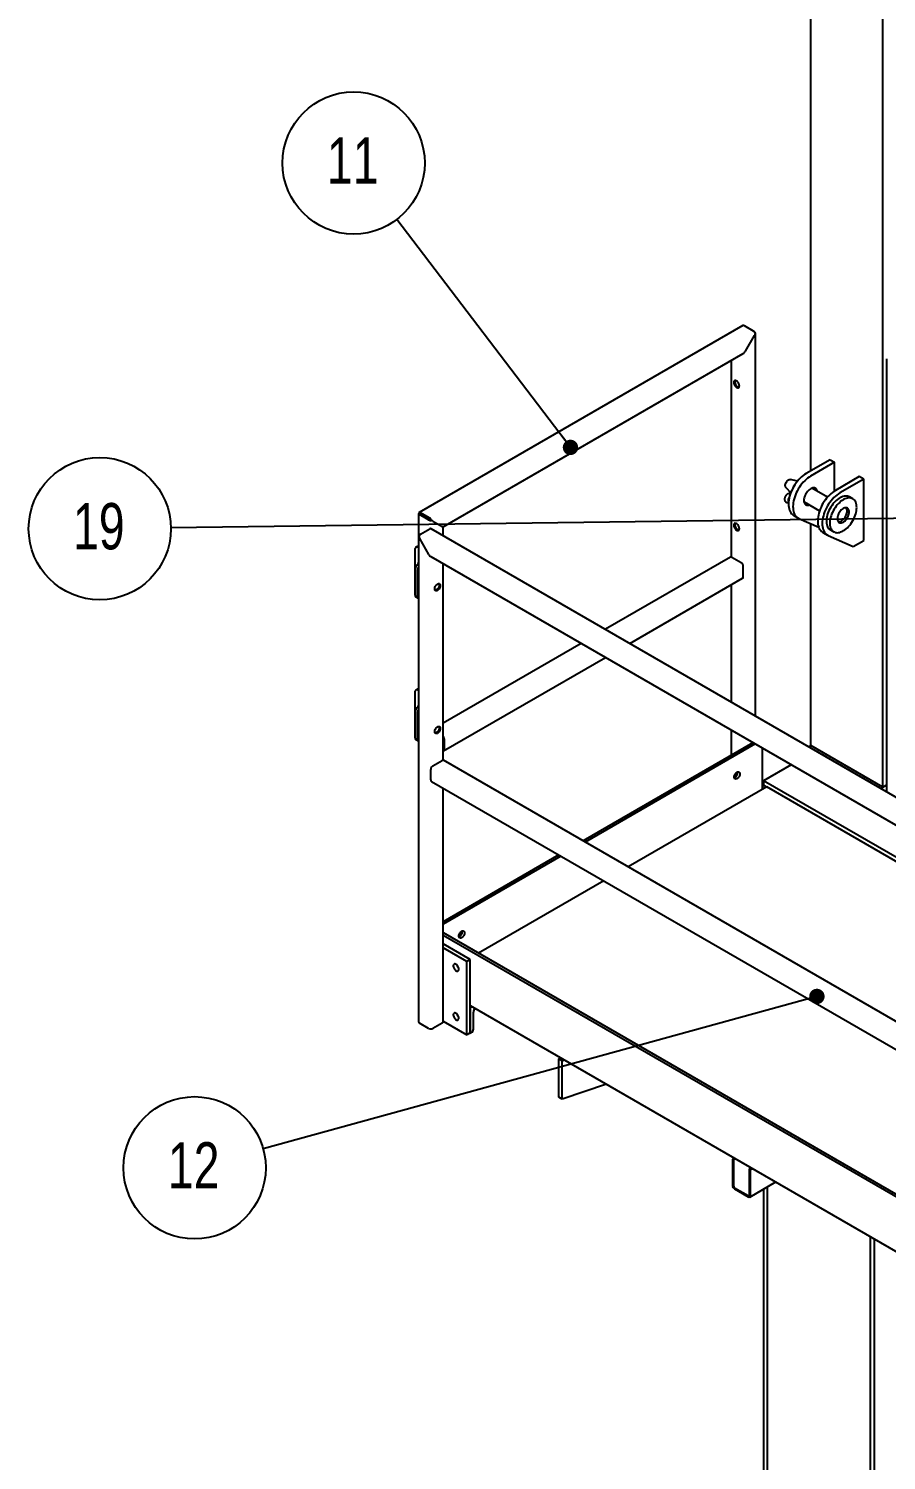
# Model space of a CAD drawing. Header units: millimetres. Extents: x 1293 to 41893, y 1011 to 26911.
# Drawn here: x 30078 to 31796, y 13616 to 16482 of the extents above; entities that cross this region are included whole.
import ezdxf

# ---------------------------------------------------------------- set-up
doc = ezdxf.new("R2010")
doc.units = ezdxf.units.MM
doc.header["$LTSCALE"] = 50
for name, color, linetype in [('CAPA_1', 7, 'Continuous'), ('CLIP_BAR', 5, 'Continuous'), ('PASILLOS', 2, 'Continuous')]:
    doc.layers.add(name, color=color, linetype=linetype)
doc.styles.add('SLDTEXTSTYLE0', font='TXT', dxfattribs={"width": 0.75})
doc.dimstyles.new('SLDDIMSTYLE3', dxfattribs={"dimtxt": 0.18, "dimasz": 30.769231, "dimexe": 0, "dimexo": 0.0625, "dimgap": 0, "dimtad": 0, "dimtih": 1, "dimtoh": 1, "dimdec": 0, "dimrnd": 1e-09, "dimzin": 0, "dimdsep": 46, "dimtxsty": 'Standard', "dimblk1": 'DOT', "dimblk2": 'DOT', "dimsah": 1, "dimcen": 0.09, "dimadec": 0, "dimazin": 0, "dimtfac": 30.769231, "dimtdec": 0, "dimtofl": 0, "dimtmove": 0, "dimatfit": 3, "dimldrblk": 'DOT', "dimfxl": 1, "dimfrac": 2, "dimtolj": 1, "dimtzin": 0, "dimarcsym": 0})

# ---------------------------------------------------------------- blocks, each defined once
blk = doc.blocks.new('SW_NOTE_0_102')
at = {"layer": 'CAPA_1', "color": 0}
blk.add_circle((-86.4, 113.3), 142.4, dxfattribs=at)
at = {"layer": 'CAPA_1', "color": 0, "insert": (-88.2, 164.5), "char_height": 92.6, "attachment_point": 2, "style": 'SLDTEXTSTYLE0'}
blk.add_mtext('11', dxfattribs=at)
blk = doc.blocks.new('_Dot')
at = {"color": 0, "linetype": 'ByBlock', "lineweight": -2}
blk.add_line((-0.5, 0), (-1, 0), dxfattribs=at)
at = {"color": 0, "linetype": 'ByBlock', "const_width": 0.5}
blk.add_lwpolyline([(-0.25, 0, 1), (0.25, 0, 1)], format="xyb", close=True, dxfattribs=at)
blk = doc.blocks.new('SW_NOTE_0_103')
at = {"layer": 'CAPA_1', "color": 0}
blk.add_circle((-137.3, -37.8), 142.4, dxfattribs=at)
at = {"layer": 'CAPA_1', "color": 0, "insert": (-139.2, 13.4), "char_height": 92.6, "attachment_point": 2, "style": 'SLDTEXTSTYLE0'}
blk.add_mtext('12', dxfattribs=at)
blk = doc.blocks.new('SW_NOTE_0_104')
at = {"layer": 'CAPA_1', "color": 0}
blk.add_circle((-142.4, -1.9), 142.4, dxfattribs=at)
at = {"layer": 'CAPA_1', "color": 0, "insert": (-144.3, 49.4), "char_height": 92.6, "attachment_point": 2, "style": 'SLDTEXTSTYLE0'}
blk.add_mtext('19', dxfattribs=at)

msp = doc.modelspace()

# ---------------------------------------------------------------- linework, layer by layer
at = {"color": 7, "linetype": 'Continuous', "lineweight": 25}
for p, q in [((31644.6691855, 15596.9002203), (31644.6691855, 16672.1955721)), ((31788.7124937, 14963.7608046), (31788.7124937, 16589.0411403)), ((31682.9618461, 15619.0061028), (31635.0765749, 15591.3625241)), ((31682.9618461, 15619.0061028), (31691.9421023, 15613.8219113)), ((31691.9421023, 15613.8219113), (31644.056831, 15586.1783326)), ((31691.9421023, 15556.6308743), (31691.9421023, 15613.8219113)), ((31594.2410822, 15563.1506367), (31604.1422299, 15552.4460627)), ((31617.9523681, 15576.3685158), (31603.731059, 15579.5895398)), ((31677.7827775, 15544.2120921), (31646.7281163, 15562.1395664)), ((31741.439577, 15585.2476274), (31693.5543057, 15557.6040487)), ((31750.4198331, 15580.0634359), (31702.5345619, 15552.4198572)), ((31750.4198331, 15580.0634359), (31741.439577, 15585.2476274)), ((31750.4198331, 15457.5823141), (31750.4198331, 15580.0634359)), ((31630.8544064, 15534.642515), (31661.9090676, 15516.7150407)), ((31728.3182058, 15540.7011346), (31721.5830137, 15544.5892783)), ((31610.0786066, 15507.2330404), (31619.0588627, 15502.0488489)), ((31620.6572793, 15501.2372), (31660.3040289, 15483.7047248)), ((31644.6691855, 15046.9152364), (31644.6691855, 15490.6187217)), ((31683.48611, 15478.5963549), (31690.2213021, 15474.7082113)), ((31668.5563374, 15473.474565), (31677.5365935, 15468.2903735)), ((31679.1350101, 15467.4787246), (31729.2066296, 15445.3361924)), ((31729.2066296, 15445.3361924), (31750.4198331, 15457.5823141)), ((31640.2692475, 15044.4944019), (31644.6691855, 15047.034432)), ((31788.7124937, 14963.7608046), (31644.6691855, 15046.9152364)), ((31604.9064076, 15008.5247665), (31549.3328066, 14976.4428095)), ((31548.6256999, 14967.7253534), (31549.3328066, 14968.1335575)), ((31555.2181833, 14963.9195937), (31548.6256999, 14967.7253534)), ((31548.6256999, 14960.113834), (31548.6256999, 14967.7253534)), ((32290.7162031, 14548.4512848), (31549.3328066, 14976.4428095)), ((31549.3328066, 14976.4428095), (31549.3328066, 14967.3171494)), ((31555.2181833, 14963.9195937), (31549.3328066, 14967.3171494)), ((31795.6385722, 14967.639949), (31784.5190309, 14961.2207745)), ((31795.6385722, 14967.7591446), (31788.7124937, 14963.7608046)), ((31549.3328066, 14158.8743646), (31549.3328066, 13235.1776936)), ((31557.235432, 14163.4364531), (31557.235432, 13230.615605)), ((31763.0629023, 14064.2854664), (31763.0629023, 13111.7939356)), ((31770.9655277, 14059.7233779), (31770.9655277, 13107.2318471))]:
    msp.add_line(p, q, dxfattribs=at)
at = {"color": 7, "linetype": 'Continuous', "lineweight": 25, "flags": 128}
for points in [[(31635.0765749, 15591.3625241), (31632.026776, 15589.4497316), (31628.999713, 15587.2468368), (31626.0179525, 15584.7702621), (31623.1037232, 15582.0384701), (31620.2787506, 15579.071826), (31617.5640944, 15575.892446), (31614.9799922, 15572.524032), (31612.5457083, 15568.9916954), (31610.27939, 15565.3217693), (31608.1979326, 15561.5416127), (31606.3168531, 15557.6794063), (31604.6501749, 15553.7639427), (31603.2103228, 15549.8244112), (31602.0080308, 15545.8901806), (31601.052262, 15541.9905804), (31600.3501415, 15538.1546817), (31599.9069034, 15534.4110808), (31599.7258523, 15530.7876859), (31599.8083376, 15527.3115091), (31600.1537447, 15524.008465), (31600.7594983, 15520.9031776), (31601.6210828, 15518.0187964), (31602.7320751, 15515.3768243), (31604.0841928, 15512.9969569), (31605.667356, 15510.8969359), (31607.4697624, 15509.0924169), (31609.4779751, 15507.5968523), (31610.0786066, 15507.2330404)], [(31593.0183586, 15566.9435313), (31593.1493604, 15568.5550882), (31593.5373314, 15570.2559652), (31594.1673621, 15571.9807987), (31595.0152408, 15573.6633042), (31596.0483839, 15575.2388241), (31597.2270885, 15576.6468119), (31598.5060574, 15577.8331595), (31599.8361407, 15578.7522763), (31601.166224, 15579.368841), (31602.445193, 15579.6591595), (31603.6238975, 15579.612075), (31603.731059, 15579.5895398)], [(31644.056831, 15586.1783326), (31641.0070321, 15584.2655401), (31637.9799691, 15582.0626453), (31634.9982086, 15579.5860706), (31632.0839794, 15576.8542785), (31629.2590067, 15573.8876345), (31626.5443505, 15570.7082545), (31623.9602483, 15567.3398405), (31621.5259644, 15563.8075039), (31619.2596461, 15560.1375777), (31617.1781887, 15556.3574212), (31615.2971093, 15552.4952148), (31613.630431, 15548.5797512), (31612.1905789, 15544.6402197), (31610.988287, 15540.7059891), (31610.0325181, 15536.8063889), (31609.3303976, 15532.9704902), (31608.8871596, 15529.2268893), (31608.7061084, 15525.6034944), (31608.7885938, 15522.1273176), (31609.1340008, 15518.8242735), (31609.7397545, 15515.7189861), (31610.6013389, 15512.8346049), (31611.7123312, 15510.1926327), (31613.0644489, 15507.8127653), (31614.6476121, 15505.7127444), (31616.4500185, 15503.9082254), (31618.4582312, 15502.4126608), (31620.6572793, 15501.2372)], [(31657.2592557, 15556.060069), (31657.0276968, 15557.0359299), (31656.4120197, 15558.6809604), (31655.5661887, 15560.0776843), (31654.5059601, 15561.2000835), (31653.2510841, 15562.0272496), (31651.8249365, 15562.5437743), (31650.2540839, 15562.7400355), (31648.5677881, 15562.6123773), (31646.7974617, 15562.1631777), (31644.9760826, 15561.4008046), (31643.1375795, 15560.3394593), (31641.3162004, 15558.9989129), (31639.545874, 15557.4041371), (31637.8595782, 15555.5848397), (31636.2887256, 15553.5749106), (31634.862578, 15551.411791), (31633.6077019, 15549.1357758), (31632.5474734, 15546.7892629), (31631.7016424, 15544.4159632), (31631.0859653, 15542.060087), (31630.7119108, 15539.7655197), (31630.5864469, 15537.5750048), (31630.7119108, 15535.5293473), (31631.0859653, 15533.6666542), (31631.7016424, 15532.0216237), (31632.5474734, 15530.6248997), (31633.6077019, 15529.5025005), (31634.862578, 15528.6753344), (31636.2887256, 15528.1588098), (31637.8595782, 15527.9625486), (31639.545874, 15528.0902068), (31641.3162004, 15528.5394063), (31641.3855458, 15528.5630176)], [(31648.2789996, 15561.2442605), (31648.0474407, 15562.2201214), (31647.9664757, 15562.4937975)], [(31601.4344151, 15543.6691193), (31601.4126759, 15543.6466101), (31600.5571409, 15542.5988384), (31599.8552759, 15541.4049679), (31599.3555412, 15540.1474294), (31599.0924408, 15538.9130495), (31599.0841407, 15537.7870559), (31599.3312138, 15536.8471928), (31599.816601, 15536.158353), (31600.0612632, 15535.9702524)], [(31631.1669302, 15533.3929781), (31632.3359443, 15533.7235978), (31632.4052897, 15533.7472092)], [(31693.5543057, 15557.6040487), (31690.5045068, 15555.6912562), (31687.4774438, 15553.4883614), (31684.4956833, 15551.0117867), (31681.581454, 15548.2799946), (31678.7564814, 15545.3133506), (31676.0418252, 15542.1339706), (31673.457723, 15538.7655566), (31671.0234391, 15535.2332199), (31668.7571208, 15531.5632938), (31666.6756634, 15527.7831372), (31664.7945839, 15523.9209309), (31663.1279057, 15520.0054673), (31661.6880536, 15516.0659357), (31660.4857617, 15512.1317052), (31659.5299928, 15508.232105), (31658.8278723, 15504.3962063), (31658.3846342, 15500.6526054), (31658.2035831, 15497.0292105), (31658.2860685, 15493.5530337), (31658.6314755, 15490.2499896), (31659.2372291, 15487.1447022), (31660.0988136, 15484.260321), (31661.2098059, 15481.6183488), (31662.5619236, 15479.2384814), (31664.1450868, 15477.1384605), (31665.9474932, 15475.3339415), (31667.9557059, 15473.8383769), (31668.5563374, 15473.474565)], [(31702.5345619, 15552.4198572), (31699.4847629, 15550.5070647), (31696.4576999, 15548.3041699), (31693.4759394, 15545.8275952), (31690.5617102, 15543.0958031), (31687.7367375, 15540.1291591), (31685.0220813, 15536.9497791), (31682.4379791, 15533.5813651), (31680.0036952, 15530.0490284), (31677.7373769, 15526.3791023), (31675.6559195, 15522.5989457), (31673.7748401, 15518.7367394), (31672.1081618, 15514.8212758), (31670.6683097, 15510.8817442), (31669.4660178, 15506.9475137), (31668.5102489, 15503.0479135), (31667.8081284, 15499.2120148), (31667.3648904, 15495.4684139), (31667.1838392, 15491.845019), (31667.2663246, 15488.3688422), (31667.6117316, 15485.0657981), (31668.2174853, 15481.9605107), (31669.0790698, 15479.0761295), (31670.190062, 15476.4341573), (31671.5421797, 15474.0542899), (31673.1253429, 15471.954269), (31674.9277493, 15470.14975), (31676.935962, 15468.6541854), (31679.1350101, 15467.4787246)], [(31721.5830137, 15544.5892783), (31719.9071065, 15545.3997919), (31717.8386626, 15546.0308826), (31715.6273284, 15546.3404344), (31713.2937506, 15546.3255571), (31710.8597171, 15545.9863896), (31708.3479539, 15545.3260985), (31705.7819126, 15544.3508488), (31703.1855517, 15543.0697462), (31700.5831127, 15541.494752), (31697.9988938, 15539.6405715), (31695.4570232, 15537.5245167), (31692.9812337, 15535.1663446), (31690.5946411, 15532.5880728), (31688.3195283, 15529.8137739), (31686.1771374, 15526.8693509), (31684.1874713, 15523.782295), (31682.3691072, 15520.5814292), (31680.7390224, 15517.2966391), (31679.3124367, 15513.9585941), (31678.1026698, 15510.5984603), (31677.1210168, 15507.2476106), (31676.3766433, 15503.937331), (31675.8764991, 15500.6985285), (31675.6252542, 15497.5614431), (31675.6252542, 15494.5553648), (31675.8764991, 15491.7083606), (31676.3766433, 15489.0470123), (31677.1210168, 15486.596168), (31678.1026698, 15484.3787107), (31679.3124367, 15482.4153442), (31680.7390224, 15480.7243998), (31682.3691072, 15479.3216656), (31683.48611, 15478.5963549)], [(31736.2105223, 15523.2572475), (31736.084753, 15526.1872103), (31735.7086192, 15528.9446065), (31735.0856329, 15531.5036913), (31734.2216106, 15533.840571), (31733.1246196, 15535.9334269), (31731.8049022, 15537.7627185), (31730.2747801, 15539.3113663), (31728.5485398, 15540.5649109), (31726.6422986, 15541.5116482), (31724.5738547, 15542.142739), (31722.3625205, 15542.4522908), (31720.0289427, 15542.4374135), (31717.5949092, 15542.0982459), (31715.083146, 15541.4379548), (31712.5171047, 15540.4627052), (31709.9207438, 15539.1816026), (31707.3183048, 15537.6066084), (31704.7340859, 15535.7524279), (31702.1922153, 15533.6363731), (31699.7164258, 15531.278201), (31697.3298332, 15528.6999291), (31695.0547203, 15525.9256303), (31692.9123295, 15522.9812073), (31690.9226634, 15519.8941513), (31689.1042993, 15516.6932856), (31687.4742145, 15513.4084955), (31686.0476288, 15510.0704504), (31684.8378619, 15506.7103167), (31683.8562089, 15503.359467), (31683.1118353, 15500.0491873), (31682.6116912, 15496.8103849), (31682.3604463, 15493.6732994), (31682.3604463, 15490.6672212), (31682.6116912, 15487.820217), (31683.1118353, 15485.1588686), (31683.8562089, 15482.7080244), (31684.8378619, 15480.4905671), (31686.0476288, 15478.5272005), (31687.4742145, 15476.8362562), (31689.1042993, 15475.433522), (31690.9226634, 15474.3320948), (31692.9123295, 15473.5422584), (31695.0547203, 15473.0713872), (31697.3298332, 15472.9238777), (31699.7164258, 15473.1011071), (31702.1922153, 15473.6014207), (31704.7340859, 15474.4201471), (31707.3183048, 15475.5496423), (31709.9207438, 15476.9793602), (31712.5171047, 15478.6959522), (31715.083146, 15480.6833907), (31717.5949092, 15482.9231197), (31720.0289427, 15485.3942273), (31722.3625205, 15488.0736416), (31724.5738547, 15490.9363455), (31726.6422986, 15493.9556108), (31728.5485398, 15497.1032474), (31730.2747801, 15500.3498666), (31731.8049022, 15503.6651557), (31733.1246196, 15507.0181607), (31734.2216106, 15510.3775754), (31735.0856329, 15513.712034), (31735.7086192, 15516.9904034), (31736.084753, 15520.1820745), (31736.2105223, 15523.2572475)], [(31721.0607595, 15514.5114756), (31720.9351071, 15516.421417), (31720.560828, 15518.1455762), (31719.9458992, 15519.6472056), (31719.1034269, 15520.8943007), (31718.0513669, 15521.8602817), (31716.8121421, 15522.5245606), (31715.4121644, 15522.8729792), (31713.8812719, 15522.8981118), (31712.2520929, 15522.5994225), (31710.5593505, 15521.9832776), (31708.8391226, 15521.062809), (31707.1280728, 15519.8576349), (31705.4626693, 15518.3934415), (31703.8784072, 15516.7014356), (31702.4090522, 15514.8176793), (31701.0859212, 15512.7823216), (31699.9372144, 15510.6387427), (31698.9874145, 15508.4326291), (31698.2567648, 15506.2110004), (31697.7608378, 15504.0212068), (31697.5102034, 15501.9099199), (31697.5102034, 15499.922138), (31697.7608378, 15498.1002274), (31698.2567648, 15496.4830189), (31698.9874145, 15495.1049804), (31699.9372144, 15493.9954825), (31701.0859212, 15493.1781722), (31702.4090522, 15492.670469), (31703.8784072, 15492.4831938), (31705.4626693, 15492.620338), (31707.1280728, 15493.0789786), (31708.8391226, 15493.8493405), (31710.5593505, 15494.9150048), (31712.2520929, 15496.2532586), (31713.8812719, 15497.8355794), (31715.4121644, 15499.6282429), (31716.8121421, 15501.5930414), (31718.0513669, 15503.6880987), (31719.1034269, 15505.8687623), (31719.9458992, 15508.0885552), (31720.560828, 15510.3001663), (31720.9351071, 15512.456459), (31721.0607595, 15514.5114756)], [(31698.7294884, 15495.5368454), (31698.9032853, 15495.4738243), (31700.2894978, 15495.1826968), (31701.8010879, 15495.214717), (31703.4042892, 15495.5691695), (31705.0632887, 15496.2381365), (31706.7410271, 15497.2066743), (31708.4000266, 15498.4531474), (31710.0032279, 15499.9497116), (31711.514818, 15501.6629362), (31712.9010305, 15503.5545506), (31714.1308998, 15505.5822992), (31715.1769527, 15507.7008855), (31716.0158219, 15509.8629837), (31716.6287686, 15512.0202962), (31717.0021005, 15514.1246321), (31717.127478, 15516.1289842)]]:
    msp.add_lwpolyline(points, dxfattribs=at)
at = {"color": 7, "linetype": 'Continuous', "lineweight": 25}
for centre, radius, start, end in [((31598.2908989, 15566.5497181), 5.2872271, 175.7284318393, 220.0073195751), ((31632.3867873, 15552.0882649), 26.3495953, 135.5095043563, 164.4958719655), ((31708.8822831, 15516.8592641), 8.2774723, 354.9384994275, 47.8114671312)]:
    msp.add_arc(centre, radius, start, end, dxfattribs=at)
msp.add_open_spline([(31603.4603112, 15550.9794919), (31603.0451081, 15551.0903084), (31602.2040139, 15551.3147941), (31600.8827759, 15551.3119083), (31599.5572921, 15551.0672979), (31598.2400884, 15550.561642), (31596.9428106, 15549.7967924), (31595.6963063, 15548.7736192), (31594.5510548, 15547.5219755), (31593.556252, 15546.0923271), (31592.7475531, 15544.5334679), (31592.1530694, 15542.8800358), (31591.819339, 15541.2219201), (31591.7592908, 15539.6286723), (31591.9594021, 15538.1651476), (31592.4071776, 15536.8355102), (31593.0865598, 15535.6659773), (31594.0073359, 15534.6515765), (31595.145329, 15533.8639953), (31596.4378904, 15533.3600902), (31597.7639364, 15533.1677237), (31598.9249366, 15533.206163), (31599.6116376, 15533.3983464), (31599.8760244, 15533.4723389)], degree=3, knots=[0, 0, 0, 0, 0.0430806801, 0.0872703192, 0.132171257, 0.17905994, 0.2287759201, 0.281133643, 0.3347097248, 0.388373334, 0.4422620196, 0.4969123555, 0.5529905057, 0.6048164782, 0.6542843543, 0.7011068928, 0.7460748945, 0.7900284021, 0.8379446799, 0.8836798401, 0.9280496916, 0.9722984102, 1, 1, 1, 1], dxfattribs=at)
at = {"layer": 'CLIP_BAR', "linetype": 'Continuous', "lineweight": 25}
for p, q in [((30858.0860818, 15446.2623718), (30859.105339, 15446.648571)), ((30851.5244796, 15439.0918279), (30851.5244796, 15398.2714223)), ((30858.0860818, 15446.2623718), (30853.5959538, 15443.670276)), ((30859.105339, 15442.8808991), (30858.5955474, 15443.1751955)), ((30851.5244796, 15398.2714223), (30851.5244796, 15349.2789736)), ((30856.0146077, 15395.6793266), (30856.0146077, 15346.6868779)), ((30858.5955474, 15410.518871), (30859.105339, 15410.8131674)), ((30853.5959538, 15344.7005256), (30858.0860818, 15342.1084298)), ((30858.0860818, 15160.4730876), (30853.5959538, 15157.8809918)), ((30858.0860818, 15160.4730876), (30859.105339, 15160.8592868)), ((30851.5244796, 15153.3025438), (30851.5244796, 15112.4821382)), ((30859.105339, 15157.0916149), (30858.5955474, 15157.3859113)), ((30851.5244796, 15112.4821382), (30851.5244796, 15063.4896895)), ((30856.0146077, 15109.8900424), (30856.0146077, 15060.8975937)), ((30858.5955474, 15124.7295869), (30859.105339, 15125.0238833)), ((30853.5959538, 15058.9112414), (30858.0860818, 15056.3191457))]:
    msp.add_line(p, q, dxfattribs=at)
at = {"layer": 'CLIP_BAR', "linetype": 'Continuous', "lineweight": 25, "flags": 128}
for points in [[(30858.5955474, 15443.1751955), (30857.2160505, 15443.8146661), (30855.8895669, 15444.1157701), (30854.6670726, 15444.0669363), (30853.5955474, 15443.6700414), (30852.7161694, 15442.9403378), (30852.0627326, 15441.9058675), (30851.6603482, 15440.6063848), (30851.5244796, 15439.0918279)], [(30856.0146077, 15346.6868779), (30856.1504763, 15345.172321), (30856.5528607, 15343.8728383), (30857.2062975, 15342.8383681), (30858.0856755, 15342.1086644), (30859.105339, 15341.7222306)], [(30858.5955474, 15157.3859113), (30857.2160505, 15158.0253819), (30855.8895669, 15158.3264859), (30854.6670726, 15158.2776522), (30853.5955474, 15157.8807572), (30852.7161694, 15157.1510536), (30852.0627326, 15156.1165834), (30851.6603482, 15154.8171006), (30851.5244796, 15153.3025438)], [(30856.0146077, 15060.8975937), (30856.1504763, 15059.3830369), (30856.5528607, 15058.0835542), (30857.2062975, 15057.0490839), (30858.0856755, 15056.3193803), (30859.105339, 15055.9329464)]]:
    msp.add_lwpolyline(points, dxfattribs=at)
at = {"layer": 'CLIP_BAR', "linetype": 'Continuous', "lineweight": 25}
for centre, radius, start, end in [((30866.8766406, 15397.5728138), 15.3680481, 122.60547834, 177.3945215143), ((30871.0151839, 15395.0723642), 15.0128508, 142.4959223798, 177.6829273626), ((30862.5136433, 15411.0440457), 4.7568344, 135.7668252759, 192.0489341371), ((30856.4244986, 15348.7381063), 4.9297793, 173.7011524746, 234.9866671321), ((30866.8766406, 15111.7835297), 15.3680481, 122.60547834, 177.3945215143), ((30871.0151839, 15109.28308), 15.0128508, 142.4959223798, 177.6829273626), ((30862.5136435, 15125.2547614), 4.7568347, 135.7668260825, 192.0489414716), ((30856.4244987, 15062.9488221), 4.9297793, 173.7011525238, 234.9866670829)]:
    msp.add_arc(centre, radius, start, end, dxfattribs=at)
at = {"layer": 'PASILLOS', "linetype": 'Continuous', "lineweight": 25}
for p, q in [((31508.2554374, 15887.35878), (30859.9983252, 15513.1279149)), ((31529.6229122, 15876.4812283), (31511.3031897, 15887.0569789)), ((31513.4584512, 15836.0402875), (31531.7781737, 15867.7709776)), ((31531.7781737, 15875.2366178), (31529.6778622, 15876.4491018)), ((31533.5636508, 15106.0942317), (31533.5636508, 15872.7482059)), ((30907.9367839, 15484.4180297), (31509.1474329, 15831.4895497)), ((31795.6385722, 15820.6776967), (31795.6385722, 14954.8015999)), ((31484.7322058, 15817.3949391), (31484.7322058, 15424.2348054)), ((30859.105339, 15511.5815034), (30859.105339, 15466.2300327)), ((30863.0460775, 15510.3372974), (30859.3130552, 15512.4923253)), ((30879.2105385, 15498.5173407), (30860.890816, 15509.0930914)), ((30881.3658, 15502.2503631), (30863.0460775, 15512.8261138)), ((30863.0460775, 15510.3372974), (30881.3658, 15499.7615467)), ((30863.0460775, 15469.9630551), (30881.3658, 15480.5388058)), ((30885.0988224, 15497.6065188), (30881.3658, 15499.7615467)), ((33770.2655259, 13814.8737236), (30884.4135523, 15480.8406069)), ((30887.8315844, 15496.0285244), (30906.1513069, 15485.4493357)), ((30907.936784, 15467.2609343), (30907.936784, 15484.4180297)), ((30859.105339, 15466.2300327), (30859.105339, 14493.7282927)), ((30860.890816, 15468.7184447), (30862.9911275, 15469.9309287)), ((30860.890816, 15461.2528044), (30879.2105385, 15429.5221144)), ((30883.5215569, 15424.9713765), (33722.3270671, 13786.1638384)), ((31483.4699305, 15423.9529649), (31233.2132232, 15279.4828429)), ((31486.5176828, 15423.6511638), (31504.8374053, 15413.0754132)), ((30907.936784, 15017.7166323), (30907.936784, 15410.8767659)), ((31509.1479283, 15384.4544291), (31509.1479283, 15405.6093684)), ((31282.0486368, 15251.2907587), (31507.8851576, 15381.6634071)), ((31484.7322058, 15368.2974925), (31484.7322058, 15134.2840249)), ((31184.3778096, 15251.2907587), (30907.936784, 15091.7047515)), ((30909.1990592, 15036.0492791), (31233.2132232, 15223.0986745)), ((31484.7322058, 15077.8998565), (31484.7322058, 15027.3148541)), ((30908.3065684, 15040.084507), (30908.3065684, 15061.2394464)), ((30910.4618298, 15059.9952404), (30910.4618298, 15038.8403011)), ((31528.5448502, 15052.6073553), (31188.4083203, 14856.2507162)), ((31533.0349782, 15050.0152595), (31192.8984484, 14853.6586204)), ((30887.8315844, 15006.55724), (30906.1513069, 15017.1329907)), ((32290.7162031, 14219.9019206), (30909.1990592, 15017.4347918)), ((31546.7518669, 15042.0966683), (31546.7518669, 14959.0320933)), ((30883.5210615, 14977.9362559), (30883.5210615, 14999.0911953)), ((31497.8077033, 14992.8521533), (31497.7242435, 14993.9175246)), ((30884.7838321, 14975.145234), (32289.4539278, 14164.2464482)), ((30907.936784, 14493.7282927), (30907.936784, 14961.7793194)), ((31556.0679987, 14964.4101817), (31278.5591644, 14804.2077417)), ((31492.1985787, 14983.1327819), (31491.1710685, 14982.6491477)), ((32290.7162031, 14540.3068007), (31556.0679987, 14964.4101817)), ((31139.5729068, 14828.058632), (30907.936784, 14694.3379446)), ((31144.0630348, 14825.4665363), (30907.936784, 14689.1537531)), ((31229.7237508, 14776.0156575), (30979.2934045, 14631.4452958)), ((30946.4977592, 14674.587697), (30946.4027374, 14675.7204086)), ((30907.936784, 14672.638596), (32290.7162031, 13874.3770288)), ((30907.936784, 14667.4544045), (32290.7162031, 13869.1928373)), ((30962.0983025, 14618.6728249), (30907.936784, 14649.9396041)), ((30940.8850991, 14664.8662846), (30939.8676403, 14664.3863024)), ((30955.3631104, 14614.7846813), (30907.936784, 14642.1633168)), ((30962.0983025, 14618.6728249), (30955.3631104, 14614.7846813)), ((30962.0983025, 14471.6954788), (30962.0983025, 14618.6728249)), ((30955.3631104, 14467.8073352), (30955.3631104, 14614.7846813)), ((30962.0983025, 14526.6724877), (32290.7162031, 13759.6776997)), ((30966.0440073, 14524.3946808), (30962.0983025, 14522.1168739)), ((30962.0983025, 14522.1168739), (30962.0983025, 14470.2665324)), ((30968.8334946, 14479.3397102), (30968.8334946, 14513.0424322)), ((30879.2105385, 14480.6641301), (30860.890816, 14491.2398808)), ((30906.1513069, 14491.2398808), (30887.8315844, 14480.6641301)), ((30907.936784, 14495.1859707), (30955.3631104, 14467.8073352)), ((30962.0983025, 14471.6954788), (30955.3631104, 14467.8073352)), ((30962.0983025, 14470.2665324), (30960.8606645, 14470.9810056)), ((30962.0983025, 14470.2665324), (30964.3433666, 14471.5625802)), ((31139.5467493, 14419.6780661), (31143.4924541, 14421.955873)), ((31139.5467493, 14343.2090191), (31139.5467493, 14419.6780661)), ((31146.2819414, 14415.7899225), (31139.5467493, 14419.6780661)), ((31146.2819414, 14415.7899225), (31150.2276462, 14418.0677294)), ((31146.2819414, 14339.3208754), (31146.2819414, 14415.7899225)), ((31235.4188619, 14368.8878873), (31146.2819414, 14339.3208754)), ((31146.2819414, 14339.3208754), (31139.5467493, 14343.2090191)), ((31491.4773788, 14221.068452), (31487.531674, 14218.7906451)), ((31487.531674, 14218.7906451), (31487.531674, 14166.7329022)), ((31487.531674, 14218.7906451), (31489.6869354, 14217.5464391)), ((31493.6326402, 14219.824246), (31489.6869354, 14217.5464391)), ((31489.6869354, 14217.5464391), (31489.6869354, 14165.4886962)), ((31521.297437, 14199.298085), (31525.2431418, 14201.5758919)), ((31521.297437, 14199.298085), (31523.4526984, 14198.053879)), ((31521.297437, 14147.2403421), (31521.297437, 14199.298085)), ((31523.4526984, 14198.053879), (31527.3984032, 14200.3316859)), ((31523.4526984, 14145.9961361), (31523.4526984, 14198.053879)), ((31491.8421969, 14161.7556738), (31519.1421755, 14145.9957316)), ((31491.8421969, 14159.2668574), (31519.1421755, 14143.5069152)), ((31522.1899278, 14143.2051142), (31574.272589, 14173.2717945))]:
    msp.add_line(p, q, dxfattribs=at)
at = {"layer": 'PASILLOS', "linetype": 'Continuous', "lineweight": 25, "flags": 128}
for points in [[(31495.6775441, 15763.7702587), (31496.8841001, 15763.2252577), (31498.0342389, 15763.0087985), (31499.0741812, 15763.1310023), (31499.9553006, 15763.5861551), (31500.6363969, 15764.3529744), (31501.0856227, 15765.3956046), (31501.2819727, 15766.6652935), (31501.2162659, 15768.1026718), (31500.8915746, 15769.6405293), (31500.3230811, 15771.2069576), (31499.5373674, 15772.7287121), (31498.5711726, 15774.1346373), (31497.469675, 15775.3589938), (31496.2843794, 15776.3445319), (31495.0707088, 15777.045169), (31493.8854131, 15777.4281441), (31492.7839155, 15777.4755497), (31491.8177208, 15777.1851692), (31491.0320071, 15776.5705804), (31490.4635135, 15775.6605209), (31490.1388223, 15774.4975439), (31490.0731155, 15773.136029), (31490.2694655, 15771.6396392), (31490.7186913, 15770.0783439), (31491.3997875, 15768.5251477), (31492.2809069, 15767.0526761), (31493.3208493, 15765.7297804), (31494.4709881, 15764.6183177), (31495.6775441, 15763.7702587)], [(31492.9358154, 15777.4896957), (31492.618775, 15776.9047268), (31492.2940837, 15775.7417499), (31492.2283769, 15774.380235), (31492.424727, 15772.8838452), (31492.8739528, 15771.3225499), (31493.555049, 15769.7693536), (31494.4361684, 15768.2968821), (31495.4761108, 15766.9739864), (31496.6262495, 15765.8625236), (31497.8328056, 15765.0144646)], [(30907.9367839, 15484.4180297), (30907.9135868, 15484.4314731), (30907.7290678, 15484.5381092), (30907.3656362, 15484.7480416), (30906.8343348, 15485.0548916), (30906.1513069, 15485.4493357)], [(31495.6775441, 15477.9809745), (31496.8841001, 15477.4359736), (31498.0342389, 15477.2195143), (31499.0741812, 15477.3417182), (31499.9553006, 15477.7968709), (31500.6363969, 15478.5636902), (31501.0856227, 15479.6063204), (31501.2819727, 15480.8760093), (31501.2162659, 15482.3133876), (31500.8915746, 15483.8512452), (31500.3230811, 15485.4176734), (31499.5373674, 15486.9394279), (31498.5711726, 15488.3453532), (31497.469675, 15489.5697096), (31496.2843794, 15490.5552477), (31495.0707088, 15491.2558849), (31493.8854131, 15491.63886), (31492.7839155, 15491.6862656), (31491.8177208, 15491.3958851), (31491.0320071, 15490.7812963), (31490.4635135, 15489.8712367), (31490.1388223, 15488.7082597), (31490.0731155, 15487.3467449), (31490.2694655, 15485.8503551), (31490.7186913, 15484.2890598), (31491.3997875, 15482.7358635), (31492.2809069, 15481.2633919), (31493.3208493, 15479.9404962), (31494.4709881, 15478.8290335), (31495.6775441, 15477.9809745)], [(31492.9358155, 15491.7004116), (31492.618775, 15491.1154427), (31492.2940837, 15489.9524657), (31492.2283769, 15488.5909508), (31492.424727, 15487.094561), (31492.8739528, 15485.5332658), (31493.555049, 15483.9800695), (31494.4361684, 15482.5075979), (31495.4761108, 15481.1847022), (31496.6262495, 15480.0732395), (31497.8328056, 15479.2251805)], [(30891.3787856, 15360.4932585), (30891.5100065, 15361.9622971), (30891.8975333, 15363.5141494), (30892.5232459, 15365.0762526), (30893.3578865, 15366.5755645), (30894.3624283, 15367.941979), (30895.4899, 15369.1116039), (30896.6875824, 15370.029749), (30897.899473, 15370.6534828), (30899.0689053, 15370.9536402), (30900.1411979, 15370.9161861), (30901.0662116, 15370.542872), (30901.8006937, 15369.8511535), (30902.3103008, 15368.8733746), (30902.5712041, 15367.6552552), (30902.5712041, 15366.2537532), (30902.3103008, 15364.7344012), (30901.8006937, 15363.1682426), (30901.0662116, 15361.628509), (30900.1411979, 15360.1871968), (30899.0689053, 15358.9117001), (30897.899473, 15357.8616597), (30896.6875824, 15357.0861744), (30895.4899, 15356.6215049), (30894.3624283, 15356.4893786), (30893.3578865, 15356.6959738), (30892.5232459, 15357.2316302), (30891.8975333, 15358.0713011), (30891.5100065, 15359.1757244), (30891.3787856, 15360.4932585)], [(30899.7331743, 15370.9715225), (30900.1550393, 15370.1175806), (30900.4159426, 15368.8994612), (30900.4159426, 15367.4979591), (30900.1550393, 15365.9786072), (30899.6454323, 15364.4124485), (30898.9109501, 15362.872715), (30897.9859364, 15361.4314028), (30896.9136438, 15360.1559061), (30895.7442115, 15359.1058657), (30894.5323209, 15358.3303803), (30893.3346386, 15357.8657108), (30892.2071668, 15357.7335846), (30892.0944555, 15357.7394399)], [(30891.3787856, 15074.7039744), (30891.5100065, 15076.1730129), (30891.8975333, 15077.7248652), (30892.5232459, 15079.2869685), (30893.3578865, 15080.7862804), (30894.3624283, 15082.1526948), (30895.4899, 15083.3223197), (30896.6875824, 15084.2404648), (30897.899473, 15084.8641986), (30899.0689053, 15085.164356), (30900.1411979, 15085.126902), (30901.0662116, 15084.7535878), (30901.8006937, 15084.0618693), (30902.3103008, 15083.0840904), (30902.5712041, 15081.865971), (30902.5712041, 15080.464469), (30902.3103008, 15078.9451171), (30901.8006937, 15077.3789584), (30901.0662116, 15075.8392249), (30900.1411979, 15074.3979127), (30899.0689053, 15073.122416), (30897.899473, 15072.0723756), (30896.6875824, 15071.2968902), (30895.4899, 15070.8322207), (30894.3624283, 15070.7000945), (30893.3578865, 15070.9066896), (30892.5232459, 15071.442346), (30891.8975333, 15072.2820169), (30891.5100065, 15073.3864402), (30891.3787856, 15074.7039744)], [(30899.7331743, 15085.1822384), (30900.1550393, 15084.3282964), (30900.4159426, 15083.110177), (30900.4159426, 15081.708675), (30900.1550393, 15080.189323), (30899.6454323, 15078.6231644), (30898.9109501, 15077.0834308), (30897.9859364, 15075.6421186), (30896.9136438, 15074.3666219), (30895.7442115, 15073.3165815), (30894.5323209, 15072.5410962), (30893.3346386, 15072.0764267), (30892.2071668, 15071.9443004), (30892.0944556, 15071.9501557)], [(31491.0760467, 14983.7818592), (31491.2072676, 14985.2508977), (31491.5947945, 14986.8027501), (31492.220507, 14988.3648533), (31493.0551476, 14989.8641652), (31494.0596894, 14991.2305796), (31495.1871612, 14992.4002046), (31496.3848435, 14993.3183497), (31497.5967341, 14993.9420834), (31498.7661664, 14994.2422408), (31499.838459, 14994.2047868), (31500.7634727, 14993.8314726), (31501.4979548, 14993.1397541), (31502.0075619, 14992.1619753), (31502.2684652, 14990.9438559), (31502.2684652, 14989.5423538), (31502.0075619, 14988.0230019), (31501.4979548, 14986.4568432), (31500.7634727, 14984.9171097), (31499.838459, 14983.4757975), (31498.7661664, 14982.2003008), (31497.5967341, 14981.1502604), (31496.3848435, 14980.374775), (31495.1871612, 14979.9101055), (31494.0596894, 14979.7779793), (31493.0551476, 14979.9845745), (31492.220507, 14980.5202308), (31491.5947945, 14981.3599017), (31491.2072676, 14982.464325), (31491.0760467, 14983.7818592)], [(30939.7625671, 14665.5153619), (30939.893788, 14666.9844004), (30940.2813148, 14668.5362528), (30940.9070274, 14670.098356), (30941.741668, 14671.5976679), (30942.7462098, 14672.9640823), (30943.8736815, 14674.1337073), (30945.0713639, 14675.0518524), (30946.2832545, 14675.6755861), (30947.4526868, 14675.9757435), (30948.5249794, 14675.9382895), (30949.4499931, 14675.5649754), (30950.1844752, 14674.8732568), (30950.6940823, 14673.895478), (30950.9549856, 14672.6773586), (30950.9549856, 14671.2758566), (30950.6940823, 14669.7565046), (30950.1844752, 14668.1903459), (30949.4499931, 14666.6506124), (30948.5249794, 14665.2093002), (30947.4526868, 14663.9338035), (30946.2832545, 14662.8837631), (30945.0713639, 14662.1082777), (30943.8736815, 14661.6436082), (30942.7462098, 14661.511482), (30941.741668, 14661.7180772), (30940.9070274, 14662.2537335), (30940.2813148, 14663.0934044), (30939.893788, 14664.1978277), (30939.7625671, 14665.5153619)], [(30939.7625671, 14599.2944589), (30939.6313462, 14600.7634975), (30939.2438193, 14602.3153498), (30938.6181068, 14603.877453), (30937.7834662, 14605.3767649), (30936.7789244, 14606.7431794), (30935.6514526, 14607.9128043), (30934.4537703, 14608.8309494), (30933.2418797, 14609.4546832), (30932.0724474, 14609.7548406), (30931.0001548, 14609.7173865), (30930.0751411, 14609.3440724), (30929.3406589, 14608.6523539), (30928.8310519, 14607.674575), (30928.5701486, 14606.4564556), (30928.5701486, 14605.0549536), (30928.8310519, 14603.5356016), (30929.3406589, 14601.969443), (30930.0751411, 14600.4297094), (30931.0001548, 14598.9883972), (30932.0724474, 14597.7129005), (30933.2418797, 14596.6628601), (30934.4537703, 14595.8873748), (30935.6514526, 14595.4227052), (30936.7789244, 14595.290579), (30937.7834662, 14595.4971742), (30938.6181068, 14596.0328306), (30939.2438193, 14596.8725015), (30939.6313462, 14597.9769248), (30939.7625671, 14599.2944589)], [(30939.7625671, 14501.3095615), (30939.6313462, 14502.7786), (30939.2438193, 14504.3304524), (30938.6181068, 14505.8925556), (30937.7834662, 14507.3918675), (30936.7789244, 14508.7582819), (30935.6514526, 14509.9279069), (30934.4537703, 14510.846052), (30933.2418797, 14511.4697858), (30932.0724474, 14511.7699431), (30931.0001548, 14511.7324891), (30930.0751411, 14511.359175), (30929.3406589, 14510.6674564), (30928.8310519, 14509.6896776), (30928.5701486, 14508.4715582), (30928.5701486, 14507.0700562), (30928.8310519, 14505.5507042), (30929.3406589, 14503.9845456), (30930.0751411, 14502.444812), (30931.0001548, 14501.0034998), (30932.0724474, 14499.7280031), (30933.2418797, 14498.6779627), (30934.4537703, 14497.9024773), (30935.6514526, 14497.4378078), (30936.7789244, 14497.3056816), (30937.7834662, 14497.5122768), (30938.6181068, 14498.0479331), (30939.2438193, 14498.887604), (30939.6313462, 14499.9920273), (30939.7625671, 14501.3095615)]]:
    msp.add_lwpolyline(points, dxfattribs=at)
at = {"layer": 'PASILLOS', "linetype": 'Continuous', "lineweight": 25}
for centre, radius, start, end in [((31509.5159542, 15884.5483321), 3.0801818, 54.5327836207, 114.1567579502), ((31524.5769865, 15868.6026423), 9.355933, 20.2271137857, 57.3620294108), ((31530.8290043, 15872.7302817), 2.6800454, 340.5389980879, 69.2579248013), ((31500.4069345, 15768.9949184), 4.7402692, 237.1095604928, 272.0262046839), ((30861.8399855, 15511.5994275), 2.6800454, 160.5389980879, 249.2579248012), ((30861.3502451, 15510.7503831), 2.6803928, 50.7518319226, 139.4672041397), ((30883.5107141, 15506.8284187), 9.3576453, 242.6428251549, 279.7710969793), ((30876.3198743, 15494.3717772), 9.355933, 20.2271137856, 57.3620294109), ((30883.1530356, 15478.0301589), 3.0801818, 65.8432420499, 125.4672163795), ((31500.4069345, 15483.2056342), 4.7402692, 237.1095604677, 272.026204962), ((30861.8399855, 15466.2121086), 2.6800454, 110.7420751987, 199.4610019121), ((30868.0920032, 15462.0844692), 9.355933, 122.637970589, 159.7728862144), ((31484.7320422, 15421.1586233), 3.0661492, 54.3824225249, 114.3071190463), ((31499.7892509, 15405.1834967), 9.3683621, 2.6054784857, 57.39452166), ((31506.2481491, 15384.0852308), 2.9231877, 304.0563508014, 7.2558295919), ((30901.0468178, 15059.5516979), 9.4254539, 2.6972177617, 43.0300689169), ((30904.096539, 15061.1172126), 4.2118034, 1.6630561788, 24.2472696591), ((30907.9369476, 15014.6404501), 3.0661492, 65.692880954, 125.6175774752), ((30906.6276367, 15039.9622501), 1.683377, 321.0496531805, 4.1648284174), ((30907.869559, 15038.3965561), 2.6299768, 271.4647000057, 9.7137442893), ((30892.8797388, 14998.6653235), 9.3683621, 122.6054783401, 177.3945215143), ((31486.2219567, 14993.1251269), 11.5889619, 295.3972263028, 358.6502950071), ((31486.1784144, 14993.0225952), 11.5780302, 301.3298680826, 4.7775839775), ((30886.5081131, 14977.6065432), 3.0051935, 173.7011524531, 234.9866671537), ((30934.9228401, 14674.856389), 11.5780373, 295.2276788318, 358.6702150484), ((30934.837289, 14674.778011), 11.6111294, 301.3901716941, 4.2612476453), ((30947.9746978, 14610.5154605), 12.78454, 190.8134515118, 229.1811719555), ((30947.9746978, 14512.5305631), 12.78454, 190.8134515489, 229.1811719184), ((30978.7055516, 14512.5557521), 9.884046, 126.6190774526, 177.1776745389), ((30862.1561252, 14494.032522), 3.0659178, 185.6947992511, 245.6253417066), ((30883.5210615, 14488.9834089), 9.3696856, 242.6096722366, 297.3903277634), ((30904.8859977, 14494.032522), 3.0659178, 294.3746582937, 354.3052007487), ((30959.0848724, 14479.7833266), 9.7587105, 302.60547834, 357.3945215144), ((31496.8903513, 14167.1587739), 9.3683621, 182.6054784857, 237.39452166), ((31494.3662741, 14165.7016321), 4.6841811, 182.6054784856, 237.39452166), ((31519.9835223, 14147.027204), 1.3310896, 230.7967147642, 9.2140369905), ((31520.8248691, 14145.5698599), 2.6621793, 230.7967147643, 9.2140369905)]:
    msp.add_arc(centre, radius, start, end, dxfattribs=at)
for centre, major_axis, ratio, start_param, end_param in [((31527.4676508, 15870.2593895), (4.3106981, 7.4659436), 0.5773346305, 4.7124296124, 5.236028388), ((31527.4676508, 15870.2593895), (4.3106981, 7.4659436), 0.5773346305, 4.7124296124, 5.236028388), ((31509.1479283, 15838.5286995), (4.3106981, 7.4659436), 0.5773346305, 3.926950185, 4.7124296124), ((31509.1479283, 15838.5286995), (4.3106981, 7.4659436), 0.5773346305, 3.926950185, 4.7124296124), ((30883.5210615, 15498.5169363), (6.096, -3.5197179), 0.0000703729, 0.785438799, 1.3090375726), ((30883.5210615, 15498.5169363), (6.096, -3.5197179), 0.0000703729, 0.785438799, 1.3090375726), ((30901.840784, 15487.9377476), (6.096, -3.5197179), 0.0000703729, 0.0000406293, 0.7854387949), ((30865.201339, 15463.7412163), (-4.3106981, 7.4659436), 0.5773346305, 1.0471569192, 1.5707556948), ((30865.201339, 15463.7412163), (-4.3106981, 7.4659436), 0.5773346305, 1.0471569192, 1.5707556948), ((30883.5210615, 15432.0105263), (-4.3106981, 7.4659436), 0.5773346305, 1.5707556948, 2.3562351222), ((30883.5210615, 15432.0105263), (-4.3106981, 7.4659436), 0.5773346305, 1.5707556948, 2.3562351222)]:
    msp.add_ellipse(centre, major_axis=major_axis, ratio=ratio, start_param=start_param, end_param=end_param, dxfattribs=at)

# ---------------------------------------------------------------- block references
at = {"layer": 'CAPA_1'}
for name, p in [('SW_NOTE_0_102', (30815.4262826, 16099.5924363)), ('SW_NOTE_0_104', (30363.0890774, 15482.850305)), ('SW_NOTE_0_103', (30547.9370688, 14239.4723047))]:
    msp.add_blockref(name, p, dxfattribs=at)

# ---------------------------------------------------------------- leaders
for points in [[(31163.1687671, 15643.6551768), (30815.4262826, 16099.5924363)], [(32381.776238, 15509.0850267), (30363.0890774, 15482.850305)], [(31656.592651, 14544.6656172), (30547.9370688, 14239.4723047)]]:
    msp.add_leader(points, dimstyle='SLDDIMSTYLE3', dxfattribs=at)

doc.saveas('drawing.dxf')
